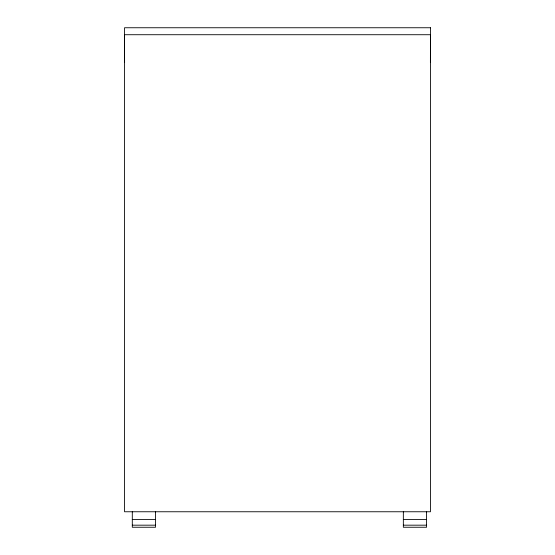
<?xml version="1.0" encoding="UTF-8"?>
<svg xmlns="http://www.w3.org/2000/svg" width="555" height="555" viewBox="0 0 555 555"><rect width="100%" height="100%" fill="white"/><g stroke="black" fill="none" stroke-linecap="round" stroke-linejoin="round"><path stroke-width="0.83" d="M430.402 62.424L430.451 34.722L124.549 34.722L124.597 62.424M132.298 519.508L155.532 519.508M403.346 519.508L426.573 519.508M132.298 525.176L155.532 525.176M403.346 525.176L426.573 525.176M426.573 511.759L426.573 527.25L403.346 527.25L403.346 511.759M155.532 511.759L155.532 527.25L132.298 527.25L132.298 511.759M430.451 27.75L124.549 27.75L124.549 511.759L430.451 511.759L430.451 27.75"/></g></svg>
